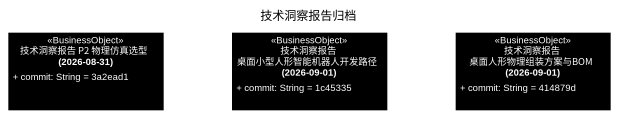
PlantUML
@startuml
title 技术洞察报告归档
hide circle
hide empty members
skinparam classAttributeIconSize 0
class "技术洞察报告 P2 物理仿真选型 (2026-08-31)" as 技术洞察报告_P2_物理仿真选型_2026_08_31 <<BusinessObject>> #000000 {
  + commit: String = 3a2ead1
}
class "技术洞察报告 桌面小型人形智能机器人开发路径 (2026-09-01)" as 技术洞察报告_桌面小型人形智能机器人开发路径_2026 <<BusinessObject>> #000000 {
  + commit: String = 1c45335
}
class "技术洞察报告 桌面人形物理组装方案与BOM (2026-09-01)" as 技术洞察报告_桌面人形物理组装方案与BOM_2026 <<BusinessObject>> #000000 {
  + commit: String = 414879d
}
@enduml
